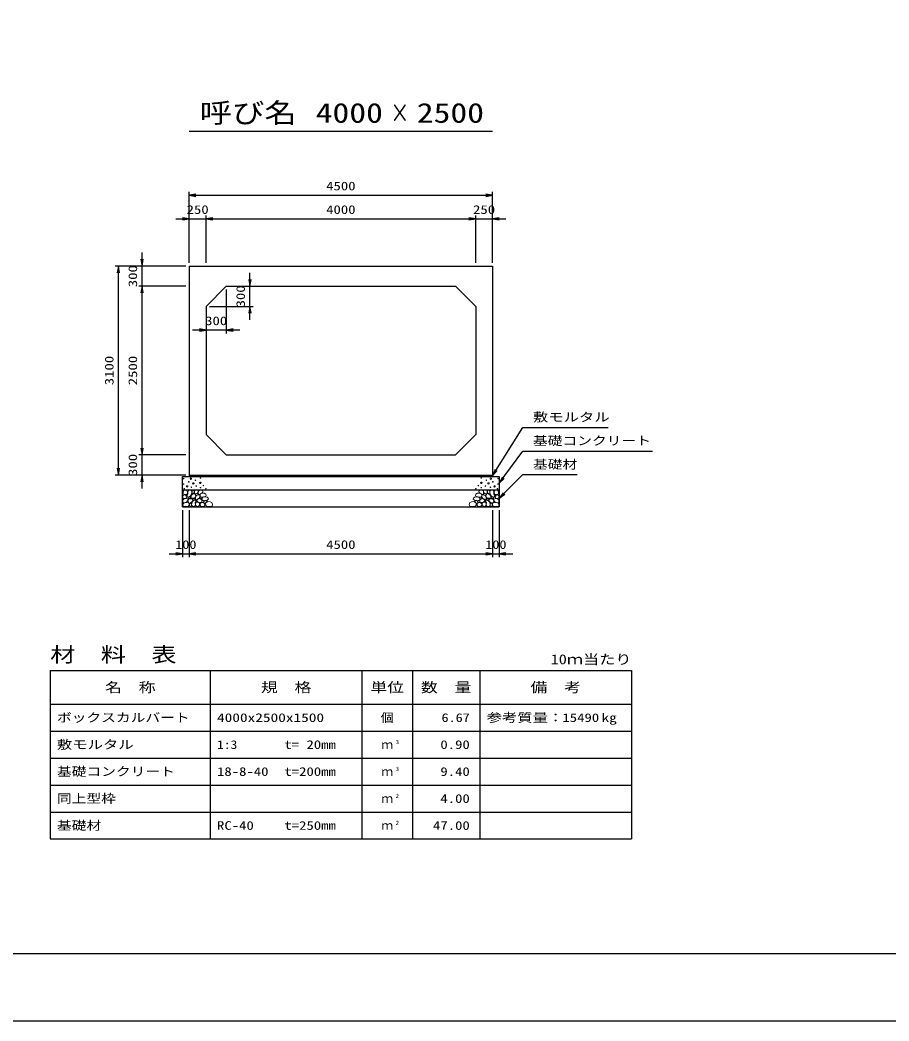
# Model space of a CAD drawing. Units: millimetres at full size. Extents: x 0 to 42050, y 0 to 29700.
# Drawn here: x 16265 to 29157, y 0 to 14850 of the extents above; entities that cross this region are included whole.
import ezdxf
from ezdxf.enums import TextEntityAlignment as Align

# ---------------------------------------------------------------- set-up
doc = ezdxf.new("R2010")
doc.units = ezdxf.units.MM
for name, color, linetype, lineweight in [('D-DCR-HCHn', 4, 'Continuous', 9), ('D-MTR-FRAM', 7, 'Continuous', 25), ('D-MTR-LINE', 7, 'Continuous', 25), ('D-STR-DIM', 7, 'Continuous', 25), ('D-STR-STRn', 1, 'Continuous', 25), ('D-STR-TXT', 7, 'Continuous', 25), ('D-TTL', 2, 'Continuous', 25), ('D-TTL-TXT', 7, 'Continuous', 25)]:
    doc.layers.add(name, color=color, linetype=linetype, lineweight=lineweight)
doc.layers.add('D-MTR', color=7, linetype='Continuous')
doc.layers.add('D-MTR-TXT', color=7, linetype='Continuous')
doc.styles.add('ＭＳ ゴシック', font='')
doc.styles.get('ＭＳ ゴシック').set_extended_font_data('MS Gothic')

# ---------------------------------------------------------------- blocks, each defined once
blk = doc.blocks.new('open_arrow')
at = {"color": 0, "linetype": 'Continuous', "lineweight": -2}
blk.add_lwpolyline([(7.5, 1.25), (0, 0), (7.5, -1.25)], dxfattribs=at)

msp = doc.modelspace()

# ---------------------------------------------------------------- linework, layer by layer
at = {"layer": 'D-DCR-HCHn'}
for points in [[(18738.998, 7869.493), (18712.994, 7875.271), (18689.879, 7863.714), (18686.99, 7837.71), (18692.769, 7817.485), (18721.662, 7808.817), (18741.887, 7808.817), (18750.555, 7823.263), (18750.555, 7855.046)], [(18762.112, 7872.382), (18753.444, 7846.378), (18756.334, 7817.485), (18736.109, 7785.702), (18762.112, 7771.256), (18791.006, 7785.702), (18808.342, 7808.817), (18814.12, 7846.378), (18808.342, 7866.603), (18791.006, 7875.271)], [(18817.01, 7866.603), (18817.01, 7831.931), (18831.456, 7823.263), (18845.903, 7831.931), (18848.792, 7852.157), (18845.903, 7869.493), (18825.678, 7875.271)], [(18865.601, 7818.845), (18853.999, 7826.941), (18852.006, 7854.16), (18861.557, 7875.616), (18885.582, 7878.128), (18905.263, 7872.156), (18906.848, 7860.53), (18904.014, 7836.921), (18888.752, 7827.586)], [(18931.239, 7811.998), (18941.02, 7823.092), (18958.359, 7829.342), (18972.287, 7838.717), (18976.55, 7853.49), (18970.013, 7867.695), (18956.369, 7876.218), (18940.845, 7877.886), (18925.522, 7875.424), (18915.719, 7866.98), (18908.918, 7849.457), (18907.379, 7832.722), (18911.1, 7822.871), (18913.729, 7813.23), (18922.948, 7809.842)], [(23118.761, 7811.998), (23108.98, 7823.092), (23091.641, 7829.342), (23077.713, 7838.717), (23073.45, 7853.49), (23079.987, 7867.695), (23093.631, 7876.218), (23109.155, 7877.886), (23124.478, 7875.424), (23134.281, 7866.98), (23141.082, 7849.457), (23142.621, 7832.722), (23138.9, 7822.871), (23136.271, 7813.23), (23127.052, 7809.842)], [(23184.399, 7818.845), (23196.001, 7826.941), (23197.994, 7854.16), (23188.443, 7875.616), (23164.418, 7878.128), (23144.737, 7872.156), (23143.152, 7860.53), (23145.986, 7836.921), (23161.248, 7827.586)], [(23232.99, 7866.603), (23232.99, 7831.931), (23218.544, 7823.263), (23204.097, 7831.931), (23201.208, 7852.157), (23204.097, 7869.493), (23224.322, 7875.271)], [(23287.888, 7872.382), (23296.556, 7846.378), (23293.666, 7817.485), (23313.891, 7785.702), (23287.888, 7771.256), (23258.994, 7785.702), (23241.658, 7808.817), (23235.88, 7846.378), (23241.658, 7866.603), (23258.994, 7875.271)], [(23311.002, 7869.493), (23337.006, 7875.271), (23360.121, 7863.714), (23363.01, 7837.71), (23357.231, 7817.485), (23328.338, 7808.817), (23308.113, 7808.817), (23299.445, 7823.263), (23299.445, 7855.046)], [(18684.101, 7797.26), (18675.433, 7771.256), (18686.99, 7753.92), (18715.883, 7751.03), (18735.61, 7759.499), (18727.441, 7779.924), (18733.219, 7791.481), (18721.662, 7803.038), (18704.326, 7808.817)], [(18738.944, 7701.261), (18760.346, 7733.365), (18757.671, 7741.39), (18728.243, 7749.416), (18701.49, 7746.741), (18682.763, 7730.689), (18680.087, 7711.962), (18682.763, 7693.235), (18704.165, 7687.884)], [(18767.891, 7771.256), (18753.444, 7759.698), (18759.223, 7751.03), (18779.448, 7751.03), (18788.116, 7753.92), (18793.895, 7765.477), (18785.227, 7774.145)], [(18813.852, 7701.261), (18827.229, 7733.365), (18816.527, 7746.741), (18784.424, 7746.741), (18771.047, 7741.39), (18757.671, 7722.663), (18757.671, 7706.612), (18771.047, 7685.209), (18787.099, 7682.534)], [(18811.231, 7803.038), (18796.784, 7768.366), (18808.342, 7753.92), (18843.013, 7753.92), (18857.46, 7759.698), (18871.907, 7779.924), (18871.907, 7797.26), (18857.46, 7820.374), (18840.124, 7823.263)], [(18859.332, 7637.054), (18867.358, 7661.131), (18864.683, 7687.884), (18883.41, 7717.313), (18859.332, 7730.689), (18832.579, 7717.313), (18816.527, 7695.91), (18811.177, 7661.131), (18816.527, 7642.404), (18832.579, 7634.378)], [(18853.982, 7730.689), (18867.358, 7741.39), (18862.007, 7749.416), (18843.28, 7749.416), (18835.254, 7746.741), (18829.904, 7736.04), (18837.93, 7728.014)], [(18881.681, 7794.73), (18893.297, 7800.817), (18904.296, 7806.161), (18910.86, 7819.065), (18905.554, 7827.961), (18895.968, 7830.014), (18880.137, 7821.115), (18868.42, 7812.605), (18869.515, 7804.944), (18873.895, 7797.527)], [(18883.109, 7733.224), (18870.35, 7737.579), (18869.086, 7765.688), (18879.964, 7790.928), (18910.015, 7805.156), (18932.452, 7799.405), (18933.795, 7768.924), (18923.477, 7756.886), (18895.401, 7741.311)], [(18943.981, 7690.925), (18908.607, 7697.521), (18893.56, 7709.658), (18888.808, 7728.655), (18903.492, 7743.022), (18932.102, 7751.082), (18953.749, 7738.154), (18967.74, 7720.74), (18963.78, 7703.062)], [(18962.239, 7753.692), (18962.239, 7764.551), (18955.72, 7769.466), (18944.97, 7770.609), (18936.278, 7767.18), (18933.19, 7756.664), (18940.738, 7748.891), (18950.802, 7744.319), (18960.409, 7748.319)], [(18952.727, 7772.135), (18942.952, 7775.066), (18938.675, 7780.928), (18935.905, 7796.938), (18939.816, 7818.619), (18965.776, 7828.926), (18995.648, 7828.926), (19023.03, 7813.998), (19027.653, 7798.004), (19023.385, 7786.63), (19010.583, 7781.299), (18989.247, 7777.745), (18962.931, 7772.013)], [(18988.634, 7715.297), (18980.545, 7719.592), (18969.424, 7727.928), (18964.874, 7736.518), (18964.874, 7755.212), (18978.523, 7770.37), (19008.349, 7774.159), (19040.449, 7770.117), (19056.12, 7758.585), (19060.164, 7740.462), (19047.761, 7729.388), (19037.436, 7725.361), (19020.312, 7723.128), (19004.987, 7720.305)], [(23061.366, 7715.297), (23069.455, 7719.592), (23080.576, 7727.928), (23085.126, 7736.518), (23085.126, 7755.212), (23071.477, 7770.37), (23041.651, 7774.159), (23009.551, 7770.117), (22993.88, 7758.585), (22989.836, 7740.462), (23002.239, 7729.388), (23012.564, 7725.361), (23029.688, 7723.128), (23045.013, 7720.305)], [(23097.273, 7772.135), (23107.048, 7775.066), (23111.325, 7780.928), (23114.095, 7796.938), (23110.184, 7818.619), (23084.224, 7828.926), (23054.352, 7828.926), (23026.97, 7813.998), (23022.347, 7798.004), (23026.615, 7786.63), (23039.417, 7781.299), (23060.753, 7777.745), (23087.069, 7772.013)], [(23106.019, 7690.925), (23141.393, 7697.521), (23156.44, 7709.658), (23161.192, 7728.655), (23146.508, 7743.022), (23117.898, 7751.082), (23096.251, 7738.154), (23082.26, 7720.74), (23086.22, 7703.062)], [(23087.761, 7753.692), (23087.761, 7764.551), (23094.28, 7769.466), (23105.03, 7770.609), (23113.722, 7767.18), (23116.81, 7756.664), (23109.262, 7748.891), (23099.198, 7744.319), (23089.591, 7748.319)], [(23166.891, 7733.224), (23179.65, 7737.579), (23180.914, 7765.688), (23170.036, 7790.928), (23139.985, 7805.156), (23117.548, 7799.405), (23116.205, 7768.924), (23126.523, 7756.886), (23154.599, 7741.311)], [(23168.319, 7794.73), (23156.703, 7800.817), (23145.704, 7806.161), (23139.14, 7819.065), (23144.446, 7827.961), (23154.032, 7830.014), (23169.863, 7821.115), (23181.58, 7812.605), (23180.485, 7804.944), (23176.105, 7797.527)], [(23190.668, 7637.054), (23182.642, 7661.131), (23185.317, 7687.884), (23166.59, 7717.313), (23190.668, 7730.689), (23217.421, 7717.313), (23233.473, 7695.91), (23238.823, 7661.131), (23233.473, 7642.404), (23217.421, 7634.378)], [(23238.769, 7803.038), (23253.216, 7768.366), (23241.658, 7753.92), (23206.987, 7753.92), (23192.54, 7759.698), (23178.093, 7779.924), (23178.093, 7797.26), (23192.54, 7820.374), (23209.876, 7823.263)], [(23196.018, 7730.689), (23182.642, 7741.39), (23187.993, 7749.416), (23206.72, 7749.416), (23214.746, 7746.741), (23220.096, 7736.04), (23212.07, 7728.014)], [(23236.148, 7701.261), (23222.771, 7733.365), (23233.473, 7746.741), (23265.576, 7746.741), (23278.953, 7741.39), (23292.329, 7722.663), (23292.329, 7706.612), (23278.953, 7685.209), (23262.901, 7682.534)], [(23282.109, 7771.256), (23296.556, 7759.698), (23290.777, 7751.03), (23270.552, 7751.03), (23261.884, 7753.92), (23256.105, 7765.477), (23264.773, 7774.145)], [(23311.056, 7701.261), (23289.654, 7733.365), (23292.329, 7741.39), (23321.757, 7749.416), (23348.51, 7746.741), (23367.237, 7730.689), (23369.913, 7711.962), (23367.237, 7693.235), (23345.835, 7687.884)], [(23365.899, 7797.26), (23374.567, 7771.256), (23363.01, 7753.92), (23334.117, 7751.03), (23314.39, 7759.499), (23322.559, 7779.924), (23316.781, 7791.481), (23328.338, 7803.038), (23345.674, 7808.817)], [(18749.645, 7634.378), (18768.372, 7642.404), (18773.723, 7669.157), (18763.021, 7687.884), (18744.294, 7693.235), (18720.217, 7690.56), (18693.464, 7679.859), (18680.087, 7663.807), (18680.087, 7645.08), (18688.113, 7634.378), (18720.217, 7637.054)], [(18808.502, 7642.404), (18808.502, 7674.508), (18795.125, 7682.534), (18781.749, 7674.508), (18779.073, 7655.781), (18781.749, 7639.729), (18800.476, 7634.378)], [(18880.735, 7639.729), (18904.812, 7634.378), (18926.215, 7645.08), (18928.89, 7669.157), (18923.539, 7687.884), (18896.786, 7695.91), (18878.059, 7695.91), (18870.033, 7682.534), (18870.033, 7653.106)], [(18939.869, 7676.931), (18958.084, 7692.234), (18984.219, 7691.97), (19002.17, 7676.931), (19004.81, 7649.227), (18992.666, 7633.924), (18958.876, 7631.549), (18942.509, 7641.311), (18935.645, 7663.738)], [(19009.876, 7677.808), (18997.748, 7683.743), (18991.39, 7690.697), (18992.71, 7707.843), (19002.307, 7716.236), (19022.7, 7721.151), (19039.015, 7721.271), (19044.293, 7709.761), (19032.814, 7699.51), (19022.239, 7690.35), (19018.573, 7681.331)], [(19053.293, 7632.112), (19036.233, 7636.916), (19024.939, 7644.601), (19019.893, 7659.011), (19017.01, 7672.7), (19028.544, 7693.594), (19051.131, 7707.524), (19085.492, 7702), (19112.645, 7691.913), (19119.133, 7661.652), (19113.366, 7639.317), (19086.934, 7632.593)], [(22996.707, 7632.112), (23013.767, 7636.916), (23025.061, 7644.601), (23030.107, 7659.011), (23032.99, 7672.7), (23021.456, 7693.594), (22998.869, 7707.524), (22964.508, 7702), (22937.355, 7691.913), (22930.867, 7661.652), (22936.634, 7639.317), (22963.066, 7632.593)], [(23040.124, 7677.808), (23052.252, 7683.743), (23058.61, 7690.697), (23057.29, 7707.843), (23047.693, 7716.236), (23027.3, 7721.151), (23010.985, 7721.271), (23005.707, 7709.761), (23017.186, 7699.51), (23027.761, 7690.35), (23031.427, 7681.331)], [(23110.131, 7676.931), (23091.916, 7692.234), (23065.781, 7691.97), (23047.83, 7676.931), (23045.19, 7649.227), (23057.334, 7633.924), (23091.124, 7631.549), (23107.491, 7641.311), (23114.355, 7663.738)], [(23169.265, 7639.729), (23145.188, 7634.378), (23123.785, 7645.08), (23121.11, 7669.157), (23126.461, 7687.884), (23153.214, 7695.91), (23171.941, 7695.91), (23179.967, 7682.534), (23179.967, 7653.106)], [(23241.498, 7642.404), (23241.498, 7674.508), (23254.875, 7682.534), (23268.251, 7674.508), (23270.927, 7655.781), (23268.251, 7639.729), (23249.524, 7634.378)], [(23300.355, 7634.378), (23281.628, 7642.404), (23276.277, 7669.157), (23286.979, 7687.884), (23305.706, 7693.235), (23329.783, 7690.56), (23356.536, 7679.859), (23369.913, 7663.807), (23369.913, 7645.08), (23361.887, 7634.378), (23329.783, 7637.054)]]:
    msp.add_lwpolyline(points, close=True, dxfattribs=at)
for centre, radius in [((18691.091, 8046.145), 4.5), ((18800.004, 8046.145), 11.25), ((18866.563, 8022.459), 4.5), ((18942.197, 8055.221), 4.5), ((23107.803, 8055.221), 4.5), ((23183.437, 8022.459), 4.5), ((23249.996, 8046.145), 11.25), ((23358.909, 8046.145), 4.5), ((18692.803, 7965.879), 4.5), ((18701.905, 7897.286), 4.5), ((18744.855, 7930.444), 11.25), ((18768.437, 7998.641), 4.5), ((18806.552, 7918.646), 4.5), ((18834.996, 7974.955), 11.25), ((18880.06, 7935.807), 4.5), ((18940.741, 7983.204), 11.25), ((18941.763, 7911.675), 4.5), ((18983.942, 7943.293), 4.5), ((19023.193, 7897.037), 4.5), ((23026.807, 7897.037), 4.5), ((23066.058, 7943.293), 4.5), ((23109.259, 7983.204), 11.25), ((23108.237, 7911.675), 4.5), ((23169.94, 7935.807), 4.5), ((23215.004, 7974.955), 11.25), ((23243.448, 7918.646), 4.5), ((23281.563, 7998.641), 4.5), ((23305.145, 7930.444), 11.25), ((23348.095, 7897.286), 4.5), ((23357.197, 7965.879), 4.5)]:
    msp.add_circle(centre, radius, dxfattribs=at)
at = {"layer": 'D-MTR-FRAM'}
for p, q in [((16712.5, 5200), (25337.5, 5200)), ((16712.5, 5200), (16712.5, 2700)), ((25337.5, 5200), (25337.5, 2700)), ((16712.5, 2700), (25337.5, 2700))]:
    msp.add_line(p, q, dxfattribs=at)
at = {"layer": 'D-MTR-LINE'}
for p, q in [((19087.5, 5200), (19087.5, 2700)), ((21337.5, 5200), (21337.5, 2700)), ((22087.5, 5200), (22087.5, 2700)), ((23087.5, 5200), (23087.5, 2700)), ((16712.5, 4700), (25337.5, 4700)), ((16712.5, 4300), (25337.5, 4300)), ((16712.5, 3900), (25337.5, 3900)), ((16712.5, 3500), (25337.5, 3500)), ((16712.5, 3100), (25337.5, 3100))]:
    msp.add_line(p, q, dxfattribs=at)
at = {"layer": 'D-STR-DIM'}
for p, q in [((18775, 11250), (18775, 12300)), ((18775, 12250), (23275, 12250)), ((23275, 11250), (23275, 12300)), ((18575, 11900), (19225, 11900)), ((18775, 11250), (18775, 11950)), ((19025, 11250), (19025, 11950)), ((19025, 11250), (19025, 11950)), ((19025, 11900), (23025, 11900)), ((22825, 11900), (23475, 11900)), ((23025, 11250), (23025, 11950)), ((23025, 11250), (23025, 11950)), ((23275, 11250), (23275, 11950)), ((18075, 10700), (18075, 11400)), ((18725, 11200), (17675, 11200)), ((17725, 8100), (17725, 11200)), ((18725, 11200), (18025, 11200)), ((19675, 10400), (19675, 11100)), ((18725, 10900), (18025, 10900)), ((18725, 10900), (18025, 10900)), ((18075, 8400), (18075, 10900)), ((19325, 10850), (19325, 10200)), ((19375, 10900), (19725, 10900)), ((19025, 10550), (19025, 10200)), ((19075, 10600), (19725, 10600)), ((19525, 10250), (18825, 10250)), ((18075, 7900), (18075, 8600)), ((18725, 8400), (18025, 8400)), ((18725, 8400), (18025, 8400)), ((18725, 8100), (17675, 8100)), ((18725, 8100), (18025, 8100)), ((18675, 7580), (18675, 6880)), ((18775, 7580), (18775, 6880)), ((18775, 7580), (18775, 6880)), ((23275, 7580), (23275, 6880)), ((23275, 7580), (23275, 6880)), ((23375, 7580), (23375, 6880)), ((18475, 6930), (18975, 6930)), ((18775, 6930), (23275, 6930)), ((23075, 6930), (23575, 6930))]:
    msp.add_line(p, q, dxfattribs=at)
at = {"layer": 'D-STR-STRn'}
for p, q in [((18775, 11200), (23275, 11200)), ((18775, 11200), (18775, 8100)), ((23275, 11200), (23275, 8100)), ((19325, 10900), (19025, 10600)), ((19325, 10900), (22725, 10900)), ((23025, 10600), (22725, 10900)), ((19025, 10600), (19025, 8700)), ((23025, 10600), (23025, 8700)), ((19025, 8700), (19325, 8400)), ((22725, 8400), (23025, 8700)), ((19325, 8400), (22725, 8400)), ((18675, 7630), (18675, 8080)), ((18675, 8080), (23375, 8080)), ((18775, 8100), (18775, 8080)), ((18775, 8100), (23275, 8100)), ((23275, 8100), (23275, 8080)), ((23375, 8080), (23375, 7630)), ((18675, 7880), (23375, 7880)), ((18675, 7630), (23375, 7630))]:
    msp.add_line(p, q, dxfattribs=at)
at = {"layer": 'D-STR-TXT'}
for points in [[(23275, 8090), (23725, 8805), (23825, 8805), (24991.624, 8805)], [(23375, 7980), (23725, 8455), (23825, 8455), (25650.761, 8455)], [(23375, 7755), (23725, 8105), (23825, 8105), (24532.36, 8105)]]:
    msp.add_lwpolyline(points, dxfattribs=at)
at = {"layer": 'D-TTL'}
for points in [[(0, 0), (42050, 0), (42050, 29700), (0, 29700)], [(1000, 1000), (41050, 1000), (41050, 28700), (1000, 28700)]]:
    msp.add_lwpolyline(points, close=True, dxfattribs=at)
at = {"layer": 'D-TTL-TXT'}
msp.add_line((18775, 13200), (23275, 13200), dxfattribs=at)

# ---------------------------------------------------------------- block references
at = {"layer": 'D-STR-DIM', "xscale": 13.3, "yscale": 13.3}
for p in [(18775, 12250), (19025, 11900), (19025, 11900), (23275, 11900), (19325, 10250), (18775, 6930), (18775, 6930), (23375, 6930)]:
    msp.add_blockref('open_arrow', p, dxfattribs=at)
for p, rotation in [((23275, 12250), 180), ((18775, 11900), 180), ((23025, 11900), 180), ((23025, 11900), 180), ((18075, 11200), 90), ((17725, 11200), 270), ((19675, 10900), 90), ((18075, 10900), 270), ((18075, 10900), 270), ((19675, 10600), 270), ((19025, 10250), 180), ((18075, 8400), 90), ((18075, 8400), 90), ((17725, 8100), 90), ((18075, 8100), 270), ((18675, 6930), 180), ((23275, 6930), 180), ((23275, 6930), 180)]:
    msp.add_blockref('open_arrow', p, dxfattribs=dict(at, rotation=rotation))
at = {"layer": 'D-STR-TXT', "xscale": 13.3, "yscale": 13.3}
for p, rotation in [((23275, 8090), 57.8), ((23375, 7980), 53.6), ((23375, 7755), 45)]:
    msp.add_blockref('open_arrow', p, dxfattribs=dict(at, rotation=rotation))

# ---------------------------------------------------------------- texts
at = {"layer": 'D-MTR', "style": 'ＭＳ ゴシック', "width": 1.25}
msp.add_text('材\u3000料\u3000表', height=219.9, dxfattribs=at).set_placement((16712.5, 5260), align=Align.BOTTOM_LEFT)
at = {"layer": 'D-MTR', "style": 'ＭＳ ゴシック', "width": 1.2}
msp.add_text('10ｍ当たり', height=146.6, dxfattribs=at).set_placement((25337.5, 5248.333), align=Align.BOTTOM_RIGHT)
at = {"layer": 'D-MTR-TXT', "style": 'ＭＳ ゴシック'}
for s, height, width, p in [('名\u3000称', 146.6, 1.25, (17900, 4950)), ('規\u3000格', 146.6, 1.25, (20212.5, 4950)), ('単位', 146.6, 1.25, (21712.5, 4950)), ('数\u3000量', 146.6, 1.25, (22587.5, 4950)), ('備\u3000考', 146.6, 1.25, (24212.5, 4950)), ('個', 128.3, 1.1, (21712.5, 4500))]:
    msp.add_text(s, height=height, dxfattribs=dict(at, width=width)).set_placement(p, align=Align.MIDDLE_CENTER)
for s, width, p in [('ボックスカルバート', 1.25, (16812.5, 4500)), ('4000x2500x1500', 1.3, (19187.5, 4500)), ('参考質量：     kg', 1.3, (23187.5, 4500)), ('敷モルタル', 1.3, (16812.5, 4100)), ('1:3', 1.15, (19187.5, 4100)), ('t= 20mm', 1.25, (20187.5, 4100)), ('基礎コンクリート', 1.25, (16812.5, 3700)), ('18-8-40', 1.25, (19187.5, 3700)), ('t=200mm', 1.25, (20187.5, 3700)), ('同上型枠', 1.25, (16812.5, 3300)), ('基礎材', 1.25, (16812.5, 2900)), ('RC-40', 1.25, (19187.5, 2900)), ('t=250mm', 1.25, (20187.5, 2900))]:
    msp.add_text(s, height=128.3, dxfattribs=dict(at, width=width)).set_placement(p, align=Align.MIDDLE_LEFT)
for s, width, p in [('6.67', 1.2, (22937.5, 4500)), ('15490', 1.25, (24857.5, 4500)), ('0.90', 1.25, (22937.5, 4100)), ('9.40', 1.25, (22937.5, 3700)), ('4.00', 1.25, (22937.5, 3300)), ('47.00', 1.25, (22937.5, 2900))]:
    msp.add_text(s, height=128.3, dxfattribs=dict(at, width=width)).set_placement(p, align=Align.MIDDLE_RIGHT)
at = {"layer": 'D-MTR-TXT', "style": 'ＭＳ ゴシック', "width": 1.15}
for s, p in [('3', (21837.5, 4088.333)), ('3', (21837.5, 3688.333)), ('2', (21837.5, 3288.333)), ('2', (21837.5, 2888.333))]:
    msp.add_text(s, height=64.15, dxfattribs=at).set_placement(p, align=Align.BOTTOM_LEFT)
at = {"layer": 'D-MTR-TXT', "style": 'ＭＳ ゴシック'}
for p in [(21712.5, 4100), (21712.5, 3700), (21712.5, 3300), (21712.5, 2900)]:
    msp.add_text('ｍ', height=128.3, dxfattribs=at).set_placement(p, align=Align.MIDDLE_CENTER)
at = {"layer": 'D-STR-DIM', "style": 'ＭＳ ゴシック'}
for s, width, p in [('4500', 1.25, (21025, 12387.5)), ('250', 1.25, (18900, 12037.5)), ('4000', 1.25, (21025, 12037.5)), ('250', 1.25, (23150, 12037.5)), ('300', 1.25, (19175, 10387.5)), ('100', 1.2, (18725, 7067.5)), ('4500', 1.25, (21025, 7067.5)), ('100', 1.2, (23325, 7067.5))]:
    msp.add_text(s, height=128.3, dxfattribs=dict(at, width=width)).set_placement(p, align=Align.MIDDLE_CENTER)
at = {"layer": 'D-STR-DIM', "style": 'ＭＳ ゴシック', "width": 1.25}
for s, p in [('300', (17937.5, 11050)), ('300', (19537.5, 10750)), ('3100', (17587.5, 9650)), ('2500', (17937.5, 9650)), ('300', (17937.5, 8250))]:
    msp.add_text(s, height=128.3, rotation=90, dxfattribs=at).set_placement(p, align=Align.MIDDLE_CENTER)
at = {"layer": 'D-STR-TXT', "style": 'ＭＳ ゴシック'}
for s, width, p in [('敷モルタル', 1.3, (23875, 8855)), ('基礎コンクリート', 1.25, (23875, 8505)), ('基礎材', 1.25, (23875, 8155))]:
    msp.add_text(s, height=128.3, dxfattribs=dict(at, width=width)).set_placement(p, align=Align.BOTTOM_LEFT)
at = {"layer": 'D-TTL-TXT', "style": 'ＭＳ ゴシック'}
for s, width, p in [('呼び名', 1.2, (19650, 13237.5)), ('4000', 1.25, (21150, 13237.5)), ('×', 0.7, (21900, 13237.5)), ('2500', 1.25, (22650, 13237.5))]:
    msp.add_text(s, height=293.3, dxfattribs=dict(at, width=width)).set_placement(p, align=Align.BOTTOM_CENTER)

doc.saveas('drawing.dxf')
